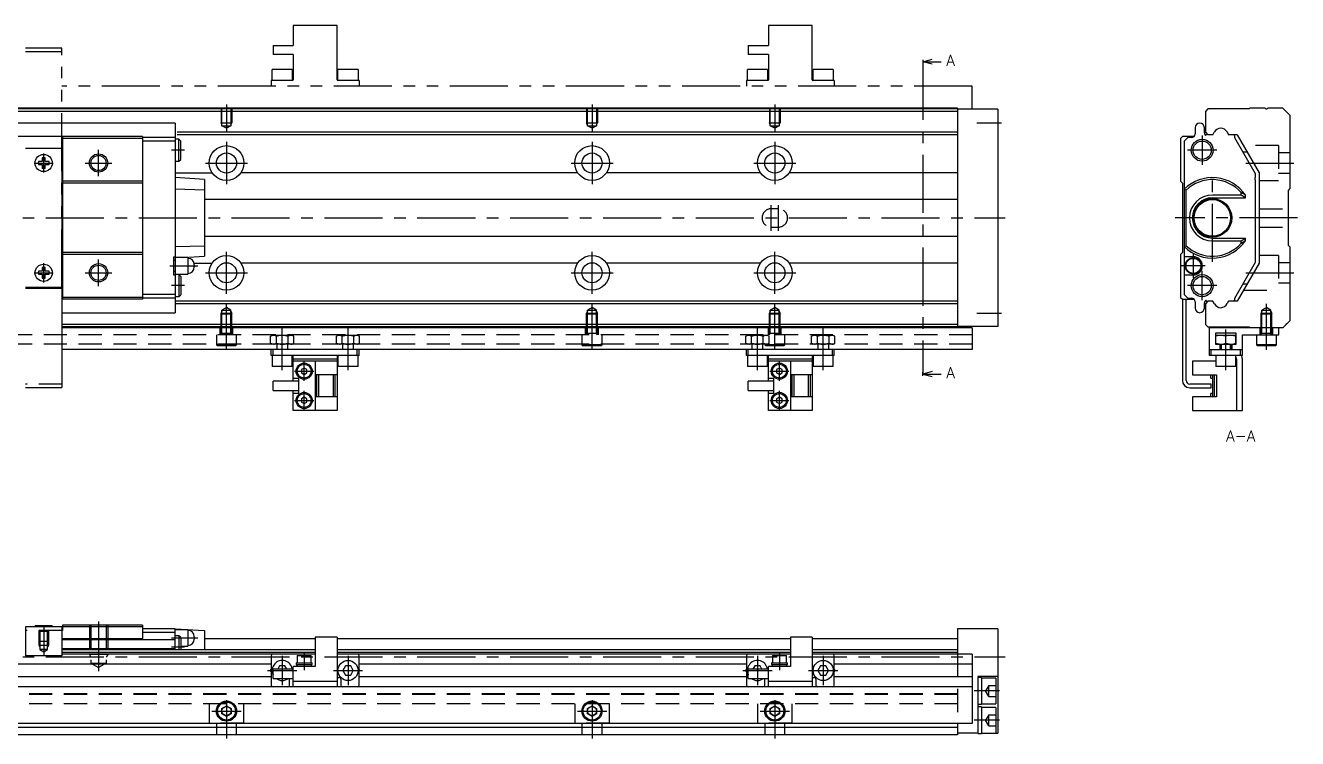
# Model space of a CAD drawing. Extents: x -2 to 594, y -8 to 204.
# Drawn here: x 246.4 to 594.4, y 9 to 203.9 of the extents above; entities that cross this region are included whole.
import ezdxf

# ---------------------------------------------------------------- set-up
doc = ezdxf.new("R2010")
doc.units = 0
doc.header["$LTSCALE"] = 0.5
for name, pattern in [('CENTER', [50.8, 31.75, -6.35, 6.35, -6.35]), ('DASHED', [19.05, 12.7, -6.35]), ('PHANTOM', [63.5, 31.75, -6.35, 6.35, -6.35, 6.35, -6.35])]:
    doc.linetypes.add(name, pattern=pattern)
for name, color, linetype in [('MSM_CENTER', 1, 'CENTER'), ('MSM_CONTINUOUS', 7, 'CONTINUOUS'), ('MSM_DASHED', 4, 'DASHED'), ('MSM_IMAGINARY', 6, 'PHANTOM'), ('MSM_NARROW', 5, 'CONTINUOUS'), ('MSM_PART_NUMBER', 7, 'CONTINUOUS')]:
    doc.layers.add(name, color=color, linetype=linetype)
doc.styles.get("Standard").update_dxf_attribs({"font": 'txt.shx', "height": 3, "bigfont": 'bigfont.shx'})

msp = doc.modelspace()

# ---------------------------------------------------------------- linework, layer by layer
at = {"layer": 'MSM_CENTER'}
for p, q in [((491.92, 193.98), (491.92, 108.62)), ((301.4, 182.3), (301.4, 174.79)), ((401.4, 182.3), (401.4, 174.79)), ((451.4, 182.3), (451.4, 174.79)), ((506.65, 177.3), (513.4, 177.3)), ((301.4, 172.05), (301.4, 160.55)), ((401.4, 172.05), (401.4, 160.55)), ((451.4, 172.05), (451.4, 160.55)), ((568.3, 173.8), (568.3, 165.8)), ((251.4, 163.67), (251.4, 168.92)), ((266.4, 162.67), (266.4, 169.92)), ((289.9, 169.8), (286.4, 169.8)), ((572.3, 169.8), (564.3, 169.8)), ((248.77, 166.3), (254.02, 166.3)), ((262.77, 166.3), (270.02, 166.3)), ((295.65, 166.3), (307.15, 166.3)), ((395.65, 166.3), (407.15, 166.3)), ((445.65, 166.3), (457.15, 166.3)), ((580.22, 166.3), (593.4, 166.3)), ((571.1, 139.3), (571.1, 163.3)), ((450.4, 147.8), (450.4, 154.8)), ((452.4, 147.8), (452.4, 154.8)), ((-2, 151.3), (514.4, 151.3)), ((594.4, 151.3), (560.9, 151.3)), ((266.4, 132.67), (266.4, 139.92)), ((301.4, 130.55), (301.4, 142.05)), ((401.4, 130.55), (401.4, 142.05)), ((451.4, 130.55), (451.4, 142.05)), ((565.9, 134.95), (565.9, 141.45)), ((248.77, 136.3), (254.02, 136.3)), ((251.4, 133.67), (251.4, 138.92)), ((262.77, 136.3), (270.02, 136.3)), ((285.9, 138.2), (293.6, 138.2)), ((295.65, 136.3), (307.15, 136.3)), ((395.65, 136.3), (407.15, 136.3)), ((445.65, 136.3), (457.15, 136.3)), ((569.15, 138.2), (562.65, 138.2)), ((568.3, 128.8), (568.3, 136.8)), ((580.22, 136.3), (593.4, 136.3)), ((289.9, 132.8), (286.4, 132.8)), ((572.3, 132.8), (564.3, 132.8)), ((301.4, 115.25), (301.4, 127.81)), ((401.4, 115.25), (401.4, 127.81)), ((451.4, 115.25), (451.4, 127.81)), ((506.65, 125.3), (513.4, 125.3)), ((585.9, 115.25), (585.9, 127.81)), ((316.65, 109.7), (316.65, 121.05)), ((334.65, 109.7), (334.65, 121.05)), ((446.65, 109.7), (446.65, 121.05)), ((464.65, 109.7), (464.65, 121.05)), ((574.8, 109.7), (574.8, 120.8)), ((322.65, 106.77), (322.65, 112.02)), ((452.65, 106.77), (452.65, 112.02)), ((320.02, 109.4), (325.27, 109.4)), ((450.02, 109.4), (455.27, 109.4)), ((320.02, 101.4), (325.27, 101.4)), ((322.65, 98.77), (322.65, 104.02)), ((450.02, 101.4), (455.27, 101.4)), ((452.65, 98.77), (452.65, 104.02)), ((251.4, 39.5), (251.4, 31.69)), ((266.4, 41), (266.4, 27.41)), ((286.4, 36.5), (293.6, 36.5)), ((286.4, 34.1), (289.9, 34.1)), ((316.65, 31.6), (316.65, 23.6)), ((322.65, 32.7), (322.65, 27.7)), ((334.65, 31.6), (334.65, 23.6)), ((446.65, 31.6), (446.65, 23.6)), ((452.65, 32.7), (452.65, 27.7)), ((464.65, 31.6), (464.65, 23.6)), ((-2, 31.3), (514.4, 31.3)), ((312.65, 27.6), (320.65, 27.6)), ((330.65, 27.6), (338.65, 27.6)), ((442.65, 27.6), (450.65, 27.6)), ((460.65, 27.6), (468.65, 27.6)), ((512.9, 22), (505.9, 22)), ((301.4, 19.5), (301.4, 9)), ((401.4, 19.5), (401.4, 9)), ((451.4, 19.5), (451.4, 9)), ((297.4, 16.5), (305.4, 16.5)), ((397.4, 16.5), (405.4, 16.5)), ((447.4, 16.5), (455.4, 16.5)), ((512.9, 14), (505.9, 14))]:
    msp.add_line(p, q, dxfattribs=at)
at = {"layer": 'MSM_CONTINUOUS'}
for p, q in [((491.92, 193.98), (494.42, 194.65)), ((491.92, 194.48), (491.92, 193.48)), ((494.42, 193.31), (491.92, 193.98)), ((491.92, 193.98), (496.92, 193.98)), ((501.4, 181.3), (151.4, 181.3)), ((501.4, 181.1), (151.4, 181.1)), ((501.4, 181.3), (501.4, 121.3)), ((512.4, 181), (501.4, 181)), ((512.4, 181), (512.4, 121.6)), ((569.9, 181.1), (569.2, 180.4)), ((581.2, 181.1), (569.9, 181.1)), ((581.4, 181.3), (581.2, 181.1)), ((585.5, 181.3), (581.4, 181.3)), ((590.4, 181.3), (586.3, 181.3)), ((592.4, 179.3), (590.4, 181.3)), ((501.4, 180.4), (151.4, 180.4)), ((569.2, 180.4), (569.2, 174.75)), ((592.4, 159.3), (592.4, 179.3)), ((287.4, 177.2), (215.4, 177.2)), ((287.4, 177.2), (287.4, 125.4)), ((501.4, 174.75), (287.9, 174.75)), ((501.4, 174.05), (287.9, 174.05)), ((566.4, 175.95), (566.4, 174.25)), ((568.9, 174.55), (568.9, 175.95)), ((569.2, 174.75), (569.9, 174.05)), ((569.85, 174.1), (569.7, 174.1)), ((571.25, 174.05), (569.9, 174.05)), ((571.25, 174.05), (571.62, 174.7)), ((575.12, 174.8), (575.55, 174.05)), ((577.9, 174.05), (575.55, 174.05)), ((577.9, 174.05), (583.9, 163.66)), ((278.4, 173.55), (224.4, 173.55)), ((256.5, 173.55), (256.5, 129.05)), ((278.4, 173.05), (256.5, 173.05)), ((278.4, 173.55), (278.4, 129.05)), ((287.4, 173.25), (278.4, 173.25)), ((287.4, 172.25), (278.4, 172.25)), ((288.4, 172.8), (287.4, 172.8)), ((288.9, 172.3), (288.4, 172.8)), ((288.4, 166.8), (288.4, 172.8)), ((288.9, 167.3), (288.9, 172.3)), ((562.9, 173.55), (562.4, 173.05)), ((562.4, 173.05), (562.4, 161.3)), ((566.11, 173.55), (562.9, 173.55)), ((564.4, 173.25), (563.4, 172.25)), ((563.4, 172.25), (563.4, 130.35)), ((565.4, 173.25), (564.4, 173.25)), ((577.24, 173.2), (577.24, 173.6)), ((582.9, 163.39), (577.24, 173.2)), ((256.4, 170.3), (246.4, 170.3)), ((251, 167.75), (251, 166.7)), ((251.8, 166.7), (251.8, 167.75)), ((256.4, 170.3), (256.4, 104.92)), ((288.4, 166.8), (288.9, 167.3)), ((580.64, 169.3), (579.49, 169.3)), ((251, 166.7), (249.95, 166.7)), ((249.95, 165.9), (251, 165.9)), ((251, 165.9), (251, 164.85)), ((252.85, 166.7), (251.8, 166.7)), ((251.8, 164.85), (251.8, 165.9)), ((251.8, 165.9), (252.85, 165.9)), ((287.4, 166.8), (288.4, 166.8)), ((287.4, 163.66), (297.45, 163.66)), ((397.45, 163.66), (305.35, 163.66)), ((447.45, 163.66), (405.35, 163.66)), ((501.4, 163.66), (455.35, 163.66)), ((583.9, 163.66), (583.9, 138.94)), ((278.4, 161.3), (256.5, 161.3)), ((278.4, 160.8), (256.5, 160.8)), ((295.4, 161.77), (287.4, 162.3)), ((295.4, 161.77), (295.4, 140.83)), ((562.4, 161.3), (562.9, 160.8)), ((562.9, 160.8), (562.9, 141.8)), ((582.9, 162.45), (582.9, 163.39)), ((582.9, 139.21), (582.9, 161.65)), ((295.4, 158.9), (287.4, 159.16)), ((563.9, 158.9), (563.4, 159.16)), ((563.9, 143.7), (563.9, 158.9)), ((578.95, 157.56), (571.1, 157.56)), ((571.1, 156.8), (580.2, 156.8)), ((578.95, 157.56), (578.95, 158.23)), ((580.2, 156.8), (578.95, 157.56)), ((580.2, 156.8), (580.2, 157.48)), ((591.9, 158.8), (592.4, 159.3)), ((591.9, 143.8), (591.9, 158.8)), ((501.4, 156.3), (295.4, 156.3)), ((295.4, 146.3), (501.4, 146.3)), ((287.4, 143.44), (295.4, 143.7)), ((563.4, 143.44), (563.9, 143.7)), ((571.1, 145.8), (580.2, 145.8)), ((571.1, 145.04), (578.95, 145.04)), ((578.95, 145.04), (580.2, 145.8)), ((578.95, 144.37), (578.95, 145.04)), ((580.2, 145.12), (580.2, 145.8)), ((592.4, 143.3), (591.9, 143.8)), ((592.4, 123.3), (592.4, 143.3)), ((278.4, 141.8), (256.5, 141.8)), ((278.4, 141.3), (256.5, 141.3)), ((286.9, 140.7), (286.9, 135.7)), ((286.9, 140.7), (287.4, 140.7)), ((287.4, 139.7), (286.9, 139.7)), ((290.85, 140.45), (287.4, 140.45)), ((289.66, 140.45), (295.4, 140.83)), ((290.85, 140.45), (290.85, 135.95)), ((562.9, 141.8), (562.4, 141.3)), ((562.4, 141.3), (562.4, 129.55)), ((565.9, 140.7), (563.4, 140.7)), ((577.24, 129.4), (582.9, 139.21)), ((251, 136.7), (249.95, 136.7)), ((249.95, 135.9), (251, 135.9)), ((251, 137.75), (251, 136.7)), ((251, 135.9), (251, 134.85)), ((251.8, 136.7), (251.8, 137.75)), ((252.85, 136.7), (251.8, 136.7)), ((251.8, 135.9), (252.85, 135.9)), ((251.8, 134.85), (251.8, 135.9)), ((286.9, 136.7), (287.4, 136.7)), ((287.4, 135.95), (290.85, 135.95)), ((288.4, 135.8), (287.4, 135.8)), ((288.4, 135.8), (288.4, 129.8)), ((288.9, 135.3), (288.4, 135.8)), ((292.54, 138.94), (297.45, 138.94)), ((292.6, 138.5), (292.6, 137.9)), ((397.45, 138.94), (305.35, 138.94)), ((447.45, 138.94), (405.35, 138.94)), ((501.4, 138.94), (455.35, 138.94)), ((583.9, 138.94), (577.9, 128.55)), ((286.9, 135.7), (287.4, 135.7)), ((288.9, 135.3), (288.9, 130.3)), ((563.4, 135.7), (565.9, 135.7)), ((579.49, 133.3), (580.64, 133.3)), ((278.4, 129.05), (256.4, 129.05)), ((278.4, 129.55), (256.5, 129.55)), ((287.4, 130.35), (278.4, 130.35)), ((287.4, 129.35), (278.4, 129.35)), ((287.4, 129.8), (288.4, 129.8)), ((288.4, 129.8), (288.9, 130.3)), ((562.4, 129.55), (562.9, 129.05)), ((562.9, 129.05), (566.11, 129.05)), ((562.9, 129.05), (562.9, 106.9)), ((563.4, 130.35), (564.4, 129.35)), ((563.9, 106.9), (563.9, 129.05)), ((564.4, 129.35), (565.4, 129.35)), ((577.24, 129), (577.24, 129.4)), ((256.4, 125.4), (287.4, 125.4)), ((501.4, 128.55), (287.4, 128.55)), ((501.4, 127.85), (287.4, 127.85)), ((566.4, 128.35), (566.4, 126.65)), ((568.9, 126.65), (568.9, 128.05)), ((569.9, 128.55), (569.2, 127.85)), ((569.2, 127.85), (569.2, 122.2)), ((569.7, 128.5), (569.85, 128.5)), ((571.25, 128.55), (569.9, 128.55)), ((571.68, 127.8), (571.25, 128.55)), ((575.55, 128.55), (575.18, 127.9)), ((577.9, 128.55), (575.55, 128.55)), ((501.4, 122.2), (256.4, 122.2)), ((569.2, 122.2), (569.9, 121.5)), ((590.4, 121.3), (592.4, 123.3)), ((501.4, 121.5), (256.4, 121.5)), ((505.4, 121.3), (256.4, 121.3)), ((512.4, 121.6), (501.4, 121.6)), ((505.4, 121.3), (505.4, 115.3)), ((569.9, 121.5), (581.2, 121.5)), ((590.4, 121.3), (570.3, 121.3)), ((570.3, 113.7), (570.3, 121.3)), ((577.65, 119.8), (571.95, 119.8)), ((571.95, 119.8), (571.95, 116.8)), ((577.55, 119.2), (572.05, 119.2)), ((572.05, 116.8), (572.05, 119.2)), ((574.8, 118.95), (573.42, 119.2)), ((574.8, 117.05), (574.8, 118.95)), ((577.55, 118.95), (576.17, 119.2)), ((577.55, 116.8), (577.55, 119.2)), ((577.65, 116.8), (577.65, 119.8)), ((579.3, 119.3), (589.3, 119.3)), ((579.3, 113.7), (579.3, 119.3)), ((581.2, 121.5), (581.4, 121.3)), ((583.15, 119.3), (583.15, 116.6)), ((588.65, 116.6), (588.65, 119.3)), ((589.3, 119.3), (589.3, 121.3)), ((505.4, 115.3), (256.4, 115.3)), ((313.65, 113.7), (313.65, 115.3)), ((314.15, 113.7), (314.15, 115.3)), ((337.15, 113.7), (337.15, 115.3)), ((337.65, 113.7), (337.65, 115.3)), ((443.65, 113.7), (443.65, 115.3)), ((444.15, 113.7), (444.15, 115.3)), ((467.15, 113.7), (467.15, 115.3)), ((467.65, 113.7), (467.65, 115.3)), ((570.3, 115.3), (579.3, 115.3)), ((570.8, 113.7), (570.8, 115.3)), ((571.95, 116.8), (577.65, 116.8)), ((572.05, 117.05), (573.42, 116.8)), ((573.1, 116.8), (573.1, 115.3)), ((573.3, 116.8), (573.3, 115.3)), ((574.8, 117.05), (576.17, 116.8)), ((576.3, 115.3), (576.3, 116.8)), ((576.5, 115.3), (576.5, 116.8)), ((578.8, 113.7), (578.8, 115.3)), ((583.15, 116.6), (583.45, 116.3)), ((588.65, 116.6), (583.15, 116.6)), ((588.35, 116.3), (583.45, 116.3)), ((588.35, 116.3), (588.65, 116.6)), ((337.65, 113.7), (313.65, 113.7)), ((313.9, 113.7), (313.9, 110.7)), ((319.4, 110.7), (319.4, 113.7)), ((319.65, 106.65), (319.65, 113.57)), ((331.65, 112.7), (319.65, 112.7)), ((331.65, 112.1), (319.65, 112.1)), ((325.65, 112.1), (325.65, 98.7)), ((331.65, 113.57), (331.65, 98.7)), ((331.9, 113.7), (331.9, 110.7)), ((337.4, 110.7), (337.4, 113.7)), ((467.65, 113.7), (443.65, 113.7)), ((443.9, 113.7), (443.9, 110.7)), ((449.4, 110.7), (449.4, 113.7)), ((449.65, 106.65), (449.65, 113.57)), ((461.65, 112.7), (449.65, 112.7)), ((461.65, 112.1), (449.65, 112.1)), ((455.65, 112.1), (455.65, 98.7)), ((461.65, 113.57), (461.65, 98.7)), ((461.9, 113.7), (461.9, 110.7)), ((467.4, 110.7), (467.4, 113.7)), ((565.7, 112.1), (565.7, 108.4)), ((572.05, 112.1), (565.7, 112.1)), ((579.3, 113.7), (570.3, 113.7)), ((572.05, 113.7), (572.05, 110.7)), ((577.55, 110.7), (577.55, 113.7)), ((577.7, 112.1), (577.55, 112.1)), ((577.7, 112.7), (577.7, 98.7)), ((579.3, 98.7), (579.3, 112.7)), ((319.4, 110.7), (313.9, 110.7)), ((322.65, 110.27), (321.9, 109.83)), ((321.9, 109.83), (321.9, 108.97)), ((321.9, 108.97), (322.65, 108.53)), ((323.4, 109.83), (322.65, 110.27)), ((322.65, 108.53), (323.4, 108.97)), ((323.4, 108.97), (323.4, 109.83)), ((331.65, 108.4), (325.65, 108.4)), ((326.15, 102.4), (326.15, 108.4)), ((326.65, 102.4), (326.65, 108.4)), ((330.65, 102.4), (330.65, 108.4)), ((331.15, 102.4), (331.15, 108.4)), ((337.4, 110.7), (331.9, 110.7)), ((449.4, 110.7), (443.9, 110.7)), ((452.65, 110.27), (451.9, 109.83)), ((451.9, 109.83), (451.9, 108.97)), ((451.9, 108.97), (452.65, 108.53)), ((453.4, 109.83), (452.65, 110.27)), ((452.65, 108.53), (453.4, 108.97)), ((453.4, 108.97), (453.4, 109.83)), ((461.65, 108.4), (455.65, 108.4)), ((456.15, 102.4), (456.15, 108.4)), ((456.65, 102.4), (456.65, 108.4)), ((460.65, 102.4), (460.65, 108.4)), ((461.15, 102.4), (461.15, 108.4)), ((467.4, 110.7), (461.9, 110.7)), ((494.42, 109.29), (491.92, 108.62)), ((491.92, 108.12), (491.92, 109.12)), ((491.92, 108.62), (494.42, 107.95)), ((491.92, 108.62), (496.92, 108.62)), ((565.7, 108.4), (572.2, 108.4)), ((570.7, 107.5), (570.7, 108.4)), ((571.2, 102.4), (571.2, 108.4)), ((571.7, 102.4), (571.7, 108.4)), ((577.55, 110.7), (572.05, 110.7)), ((572.2, 108.4), (572.2, 102.4)), ((256.4, 104.9), (246.4, 104.9)), ((321.15, 106.65), (314.15, 106.65)), ((314.15, 104.15), (314.15, 106.65)), ((321.15, 107.4), (319.65, 107.4)), ((321.15, 103.4), (321.15, 107.4)), ((451.15, 106.65), (444.15, 106.65)), ((444.15, 104.15), (444.15, 106.65)), ((451.15, 107.4), (449.65, 107.4)), ((451.15, 103.4), (451.15, 107.4)), ((570.8, 105.9), (564.9, 105.9)), ((564.9, 104.9), (570.8, 104.9)), ((570.7, 107.5), (571.2, 107.5)), ((570.8, 104.9), (570.8, 105.9)), ((314.15, 104.15), (321.15, 104.15)), ((319.65, 98.7), (319.65, 104.15)), ((319.65, 103.4), (321.15, 103.4)), ((322.65, 102.27), (321.9, 101.83)), ((321.9, 101.83), (321.9, 100.97)), ((321.9, 100.97), (322.65, 100.53)), ((323.4, 101.83), (322.65, 102.27)), ((322.65, 100.53), (323.4, 100.97)), ((323.4, 100.97), (323.4, 101.83)), ((331.65, 102.4), (325.65, 102.4)), ((444.15, 104.15), (451.15, 104.15)), ((449.65, 98.7), (449.65, 104.15)), ((449.65, 103.4), (451.15, 103.4)), ((452.65, 102.27), (451.9, 101.83)), ((451.9, 101.83), (451.9, 100.97)), ((451.9, 100.97), (452.65, 100.53)), ((453.4, 101.83), (452.65, 102.27)), ((452.65, 100.53), (453.4, 100.97)), ((453.4, 100.97), (453.4, 101.83)), ((461.65, 102.4), (455.65, 102.4)), ((565.7, 102.4), (565.7, 98.7)), ((572.2, 102.4), (565.7, 102.4)), ((571.2, 103.3), (570.7, 103.3)), ((570.7, 102.4), (570.7, 103.3)), ((331.65, 98.7), (319.65, 98.7)), ((461.65, 98.7), (449.65, 98.7)), ((565.7, 98.7), (579.3, 98.7)), ((256.4, 39.5), (246.4, 39.5)), ((246.4, 39.5), (246.4, 31.6)), ((249.05, 39.9), (249.05, 39.5)), ((249.05, 39.9), (253.75, 39.9)), ((253.75, 39.5), (253.75, 39.9)), ((256.4, 39.5), (256.4, 31.6)), ((256.5, 38.5), (256.4, 38.5)), ((278.4, 40), (256.5, 40)), ((256.5, 40), (256.5, 38.5)), ((278.4, 39.5), (256.5, 39.5)), ((278.4, 40), (278.4, 36.29)), ((287.4, 39), (278.4, 39)), ((287.4, 39), (295.4, 38.5)), ((287.4, 33.2), (287.4, 39)), ((290.85, 38.75), (287.4, 38.75)), ((290.85, 38.75), (290.85, 34.25)), ((295.4, 38.5), (295.4, 33.2)), ((512.4, 39), (501.4, 39)), ((501.4, 39), (501.4, 32.1)), ((512.4, 39), (512.4, 10.5)), ((278.4, 36.29), (256.4, 36.29)), ((287.4, 36), (256.4, 36)), ((287.4, 38), (278.4, 38)), ((288.4, 37.1), (287.4, 37.1)), ((288.9, 36.6), (288.4, 37.1)), ((288.4, 37.1), (288.4, 33.2)), ((288.9, 36.6), (288.9, 33.2)), ((292.6, 36.8), (292.6, 36.2)), ((295.4, 36.3), (325.65, 36.3)), ((331.65, 36.7), (325.65, 36.7)), ((325.65, 36.7), (325.65, 28.7)), ((331.65, 36.7), (331.65, 23.1)), ((331.65, 36.3), (455.65, 36.3)), ((455.65, 36.7), (455.65, 28.7)), ((461.65, 36.7), (455.65, 36.7)), ((461.65, 36.7), (461.65, 23.1)), ((461.65, 36.3), (501.4, 36.3)), ((256.4, 31.6), (246.4, 31.6)), ((287.4, 33.5), (256.4, 33.5)), ((325.65, 33.2), (256.4, 33.2)), ((325.65, 32.5), (256.4, 32.5)), ((325.65, 32.1), (256.4, 32.1)), ((288.9, 34.25), (290.85, 34.25)), ((313.65, 31.6), (313.65, 23.6)), ((320.75, 31.7), (320.75, 29.7)), ((320.75, 31.7), (324.55, 31.7)), ((324.55, 29.7), (324.55, 31.7)), ((455.65, 33.2), (331.65, 33.2)), ((455.65, 32.5), (331.65, 32.5)), ((455.65, 32.1), (331.65, 32.1)), ((337.65, 23.6), (337.65, 31.6)), ((443.65, 31.6), (443.65, 23.6)), ((450.75, 31.7), (450.75, 29.7)), ((450.75, 31.7), (454.55, 31.7)), ((454.55, 29.7), (454.55, 31.7)), ((501.4, 33.2), (461.65, 33.2)), ((501.4, 32.5), (461.65, 32.5)), ((505.4, 32.1), (461.65, 32.1)), ((467.65, 23.6), (467.65, 31.6)), ((505.4, 32.1), (505.4, 13.1)), ((313.65, 29.3), (207.65, 29.3)), ((313.47, 27.6), (313.65, 27.9)), ((319.65, 27.95), (314.15, 27.95)), ((314.15, 25.45), (314.15, 27.95)), ((315.93, 28.85), (315.41, 27.95)), ((317.37, 28.85), (315.93, 28.85)), ((317.89, 27.95), (317.37, 28.85)), ((325.65, 28.7), (319.65, 28.7)), ((319.65, 23.1), (319.65, 28.7)), ((320.45, 29.7), (320.45, 29.2)), ((320.45, 29.7), (324.85, 29.7)), ((320.45, 29.2), (324.85, 29.2)), ((320.65, 29.2), (320.65, 28.7)), ((324.65, 28.7), (324.65, 29.2)), ((324.85, 29.2), (324.85, 29.7)), ((333.93, 28.85), (333.21, 27.6)), ((335.37, 28.85), (333.93, 28.85)), ((336.09, 27.6), (335.37, 28.85)), ((443.65, 29.3), (337.65, 29.3)), ((337.65, 27.9), (337.83, 27.6)), ((443.47, 27.6), (443.65, 27.9)), ((449.65, 27.95), (444.15, 27.95)), ((444.15, 25.45), (444.15, 27.95)), ((445.93, 28.85), (445.41, 27.95)), ((447.37, 28.85), (445.93, 28.85)), ((447.89, 27.95), (447.37, 28.85)), ((455.65, 28.7), (449.65, 28.7)), ((449.65, 23.1), (449.65, 28.7)), ((450.45, 29.7), (450.45, 29.2)), ((450.45, 29.7), (454.85, 29.7)), ((450.45, 29.2), (454.85, 29.2)), ((450.65, 29.2), (450.65, 28.7)), ((454.65, 28.7), (454.65, 29.2)), ((454.85, 29.2), (454.85, 29.7)), ((463.93, 28.85), (463.21, 27.6)), ((465.37, 28.85), (463.93, 28.85)), ((466.09, 27.6), (465.37, 28.85)), ((505.4, 29.3), (467.65, 29.3)), ((467.65, 27.9), (467.83, 27.6)), ((313.65, 25.9), (207.65, 25.9)), ((313.65, 27.3), (313.47, 27.6)), ((314.15, 25.45), (319.65, 25.45)), ((318.65, 23.6), (318.65, 25.2)), ((319.65, 24.7), (331.65, 24.7)), ((331.65, 25.7), (332.15, 25.7)), ((332.65, 25.2), (332.65, 23.6)), ((333.21, 27.6), (333.93, 26.35)), ((333.93, 26.35), (335.37, 26.35)), ((335.37, 26.35), (336.09, 27.6)), ((337.83, 27.6), (337.61, 27.22)), ((443.65, 25.9), (337.65, 25.9)), ((443.65, 27.3), (443.47, 27.6)), ((444.15, 25.45), (449.65, 25.45)), ((448.65, 23.6), (448.65, 25.2)), ((449.65, 24.7), (461.65, 24.7)), ((461.65, 25.7), (462.15, 25.7)), ((462.65, 25.2), (462.65, 23.6)), ((463.21, 27.6), (463.93, 26.35)), ((463.93, 26.35), (465.37, 26.35)), ((465.37, 26.35), (466.09, 27.6)), ((467.83, 27.6), (467.61, 27.22)), ((505.4, 25.9), (467.65, 25.9)), ((512.4, 26), (506.9, 26)), ((506.9, 26), (506.9, 10.35)), ((507.9, 25.65), (506.9, 25.65)), ((507.9, 25.65), (507.9, 18.35)), ((511.9, 25.5), (507.9, 25.5)), ((511.9, 25.5), (511.9, 18.5)), ((505.4, 23.1), (147.4, 23.1)), ((300.15, 17.22), (301.4, 17.94)), ((301.4, 17.94), (302.65, 17.22)), ((400.15, 17.22), (401.4, 17.94)), ((401.4, 17.94), (402.65, 17.22)), ((450.15, 17.22), (451.4, 17.94)), ((451.4, 17.94), (452.65, 17.22)), ((506.9, 18.35), (507.9, 18.35)), ((507.9, 17.65), (506.9, 17.65)), ((507.9, 18.5), (511.9, 18.5)), ((507.9, 17.65), (507.9, 10.35)), ((511.9, 17.5), (507.9, 17.5)), ((511.9, 17.5), (511.9, 10.5)), ((300.15, 15.78), (300.15, 17.22)), ((301.4, 15.06), (300.15, 15.78)), ((302.65, 15.78), (301.4, 15.06)), ((302.65, 17.22), (302.65, 15.78)), ((400.15, 15.78), (400.15, 17.22)), ((401.4, 15.06), (400.15, 15.78)), ((402.65, 15.78), (401.4, 15.06)), ((402.65, 17.22), (402.65, 15.78)), ((450.15, 15.78), (450.15, 17.22)), ((451.4, 15.06), (450.15, 15.78)), ((452.65, 15.78), (451.4, 15.06)), ((452.65, 17.22), (452.65, 15.78)), ((505.4, 13.1), (147.4, 13.1)), ((501.4, 12), (151.4, 12)), ((501.4, 13.1), (501.4, 10)), ((506.9, 10.5), (501.4, 10.5)), ((507.9, 10.5), (512.4, 10.5)), ((501.4, 10), (151.4, 10)), ((506.9, 10.35), (507.9, 10.35))]:
    msp.add_line(p, q, dxfattribs=at)
for centre, radius in [((301.4, 166.3), 4.75), ((401.4, 166.3), 4.75), ((451.4, 166.3), 4.75), ((568.3, 169.8), 3), ((568.3, 169.8), 2.5), ((251.4, 166.3), 2.35), ((266.4, 166.3), 2.07), ((301.4, 166.3), 2.75), ((401.4, 166.3), 2.75), ((451.4, 166.3), 2.75), ((571.1, 151.3), 5.3), ((571.1, 151.3), 5), ((301.4, 136.3), 4.75), ((401.4, 136.3), 4.75), ((451.4, 136.3), 4.75), ((565.9, 138.2), 2.25), ((565.9, 138.2), 2.05), ((251.4, 136.3), 2.35), ((266.4, 136.3), 2.07), ((301.4, 136.3), 2.75), ((401.4, 136.3), 2.75), ((451.4, 136.3), 2.75), ((568.3, 132.8), 3), ((568.3, 132.8), 2.5), ((322.65, 109.4), 2.2), ((452.65, 109.4), 2.2), ((322.65, 109.4), 1.9), ((452.65, 109.4), 1.9), ((322.65, 101.4), 2.2), ((322.65, 101.4), 1.9), ((452.65, 101.4), 2.2), ((452.65, 101.4), 1.9), ((334.65, 27.6), 2.75), ((464.65, 27.6), 2.75), ((301.4, 16.5), 2.75), ((301.4, 16.5), 2.45), ((301.4, 16.5), 1.25), ((401.4, 16.5), 2.75), ((401.4, 16.5), 2.45), ((401.4, 16.5), 1.25), ((451.4, 16.5), 2.75), ((451.4, 16.5), 2.45), ((451.4, 16.5), 1.25)]:
    msp.add_circle(centre, radius, dxfattribs=at)
for centre, radius, start, end in [((585.9, 181.6), 0.5, 216.8699, 323.1301), ((589.9, 179), 2, 36.8699, 53.1301), ((565.4, 174.25), 1, 270, 0), ((567.65, 175.95), 1.25, 0, 180), ((569.9, 174.55), 1, 180, 228.766), ((569.7, 173.6), 0.5, 90, 156.6746), ((573.55, 173.65), 2.2, 93.981, 151.4552), ((573.25, 173.65), 2.2, 31.4553, 86.019), ((576.74, 173.6), 0.5, 0, 64.1915), ((251.4, 166.3), 1.5, 74.534, 105.466), ((251.4, 166.3), 1.5, 164.534, 195.466), ((251.4, 166.3), 1.5, 254.534, 285.466), ((251.4, 166.3), 1.5, 344.534, 15.466), ((571.1, 151.3), 11, 34.1804, 134.427), ((571.1, 151.3), 10.47, 41.4448, 133.4287), ((583.2, 162.05), 0.5, 126.8699, 233.1301), ((571.1, 151.3), 6.26, 90, 270), ((571.1, 151.3), 5.5, 90, 270), ((575.05, 150.3), 8.84, 54.3755, 63.8517), ((571.1, 151.3), 11, 225.573, 325.8196), ((571.1, 151.3), 10.47, 226.5713, 318.5552), ((575.05, 152.3), 8.83, 296.1475, 305.6253), ((290.85, 138.5), 1.75, 0, 90), ((565.9, 138.2), 2.5, 270, 90), ((251.4, 136.3), 1.5, 164.534, 195.466), ((251.4, 136.3), 1.5, 74.534, 105.466), ((251.4, 136.3), 1.5, 344.534, 15.466), ((290.85, 137.9), 1.75, 270, 0), ((251.4, 136.3), 1.5, 254.534, 285.466), ((565.4, 128.35), 1, 0, 90), ((569.9, 128.05), 1, 131.234, 180), ((569.7, 129), 0.5, 203.3254, 270), ((576.74, 129), 0.5, 295.8754, 0), ((567.65, 126.65), 1.25, 180, 0), ((573.55, 128.95), 2.2, 211.4553, 266.019), ((573.25, 128.95), 2.2, 273.981, 331.4552), ((589.9, 123.6), 2, 306.8699, 323.1301), ((573.61, 114.17), 5.03, 92.1474, 108.1088), ((576.42, 113.83), 5.37, 92.6597, 107.5964), ((573.26, 121.72), 4.93, 271.9773, 288.2788), ((576.09, 121.27), 4.47, 271.1335, 289.1226), ((319.43, 113.22), 0.474, 75.8416, 93.5777), ((319.54, 113.57), 0.114, 359.2421, 85.1843), ((331.76, 113.57), 0.114, 128.9711, 180.0605), ((331.87, 113.29), 0.411, 86.4451, 116.3724), ((449.43, 113.22), 0.474, 75.8416, 93.5777), ((449.54, 113.57), 0.114, 359.2421, 85.1843), ((461.76, 113.57), 0.114, 128.9711, 180.0605), ((461.87, 113.29), 0.411, 86.4451, 116.3724), ((576.7, 112.7), 1, 0, 31.7883), ((576.7, 112.7), 2.6, 0, 22.6199), ((564.9, 106.9), 2, 180, 270), ((564.9, 106.9), 1, 180, 270), ((290.85, 36.8), 1.75, 0, 90), ((290.85, 36.2), 1.75, 270, 0), ((314.15, 31.6), 0.5, 90, 180), ((337.15, 31.6), 0.5, 0, 90), ((444.15, 31.6), 0.5, 90, 180), ((467.15, 31.6), 0.5, 0, 90), ((316.65, 27.6), 2.75, 7.312, 204.62), ((446.65, 27.6), 2.75, 7.312, 204.62), ((316.65, 27.6), 2.75, 231.4273, 308.5727), ((319.15, 25.2), 0.5, 150, 180), ((319.22, 25.21), 0.429, 358.6925, 34.0177), ((332.15, 25.2), 0.501, 90.0618, 179.9383), ((332.15, 25.2), 0.5, 0, 90), ((446.65, 27.6), 2.75, 231.4273, 308.5727), ((449.15, 25.2), 0.5, 150, 180), ((449.22, 25.21), 0.429, 358.6925, 34.0177), ((462.15, 25.2), 0.501, 90.0618, 179.9383), ((462.15, 25.2), 0.5, 0, 90), ((314.15, 23.6), 0.5, 180, 270), ((318.15, 23.6), 0.5, 270, 0), ((333.15, 23.6), 0.5, 180, 270), ((337.15, 23.6), 0.5, 270, 360), ((444.15, 23.6), 0.5, 180, 270), ((448.15, 23.6), 0.5, 270, 0), ((463.15, 23.6), 0.5, 180, 270), ((467.15, 23.6), 0.5, 270, 360)]:
    msp.add_arc(centre, radius, start, end, dxfattribs=at)
at = {"layer": 'MSM_DASHED'}
for p, q in [((299.9, 181.3), (299.9, 177.3)), ((300.17, 176.5), (300.17, 181.3)), ((302.63, 181.3), (302.63, 176.5)), ((302.9, 181.3), (302.9, 177.3)), ((399.9, 181.3), (399.9, 177.3)), ((400.17, 176.5), (400.17, 181.3)), ((402.63, 181.3), (402.63, 176.5)), ((402.9, 181.3), (402.9, 177.3)), ((449.9, 181.3), (449.9, 177.3)), ((450.17, 176.5), (450.17, 181.3)), ((452.63, 181.3), (452.63, 176.5)), ((452.9, 181.3), (452.9, 177.3)), ((300.17, 176.83), (299.9, 177.3)), ((299.9, 177.3), (302.9, 177.3)), ((300.17, 176.5), (302.63, 176.5)), ((301.4, 175.79), (300.17, 176.5)), ((302.63, 176.5), (301.4, 175.79)), ((302.63, 176.83), (302.9, 177.3)), ((400.17, 176.83), (399.9, 177.3)), ((399.9, 177.3), (402.9, 177.3)), ((400.17, 176.5), (402.63, 176.5)), ((401.4, 175.79), (400.17, 176.5)), ((402.63, 176.5), (401.4, 175.79)), ((402.63, 176.83), (402.9, 177.3)), ((450.17, 176.83), (449.9, 177.3)), ((449.9, 177.3), (452.9, 177.3)), ((450.17, 176.5), (452.63, 176.5)), ((451.4, 175.79), (450.17, 176.5)), ((452.63, 176.5), (451.4, 175.79)), ((452.63, 176.83), (452.9, 177.3)), ((589.2, 171.05), (579.63, 171.05)), ((589.2, 171.05), (589.2, 161.55)), ((592.4, 169.05), (589.2, 169.05)), ((583.9, 161.55), (589.2, 161.55)), ((589.2, 163.55), (592.4, 163.55)), ((452.4, 153.8), (450.4, 153.8)), ((583.9, 153.8), (591.9, 153.8)), ((450.4, 148.8), (452.4, 148.8)), ((583.9, 148.8), (591.9, 148.8)), ((589.2, 141.05), (583.9, 141.05)), ((589.2, 141.05), (589.2, 131.55)), ((592.4, 139.05), (589.2, 139.05)), ((589.2, 133.55), (592.4, 133.55)), ((579.63, 131.55), (589.2, 131.55)), ((300.17, 125.77), (299.9, 125.3)), ((299.9, 125.3), (302.9, 125.3)), ((299.9, 125.03), (300.17, 125.3)), ((299.9, 119.3), (299.9, 125.3)), ((301.4, 126.81), (300.17, 126.1)), ((300.17, 126.1), (302.63, 126.1)), ((300.17, 119.77), (300.17, 126.1)), ((302.63, 126.1), (301.4, 126.81)), ((302.63, 119.77), (302.63, 126.1)), ((302.63, 125.77), (302.9, 125.3)), ((302.9, 125.03), (302.63, 125.3)), ((302.9, 119.3), (302.9, 125.3)), ((400.17, 125.77), (399.9, 125.3)), ((399.9, 125.3), (402.9, 125.3)), ((399.9, 125.03), (400.17, 125.3)), ((399.9, 119.3), (399.9, 125.3)), ((401.4, 126.81), (400.17, 126.1)), ((400.17, 126.1), (402.63, 126.1)), ((400.17, 119.77), (400.17, 126.1)), ((402.63, 126.1), (401.4, 126.81)), ((402.63, 119.77), (402.63, 126.1)), ((402.63, 125.77), (402.9, 125.3)), ((402.9, 125.03), (402.63, 125.3)), ((402.9, 119.3), (402.9, 125.3)), ((450.17, 125.77), (449.9, 125.3)), ((449.9, 125.3), (452.9, 125.3)), ((449.9, 125.03), (450.17, 125.3)), ((449.9, 119.3), (449.9, 125.3)), ((451.4, 126.81), (450.17, 126.1)), ((450.17, 126.1), (452.63, 126.1)), ((450.17, 119.77), (450.17, 126.1)), ((452.63, 126.1), (451.4, 126.81)), ((452.63, 119.77), (452.63, 126.1)), ((452.63, 125.77), (452.9, 125.3)), ((452.9, 125.03), (452.63, 125.3)), ((452.9, 119.3), (452.9, 125.3)), ((584.67, 125.77), (584.4, 125.3)), ((584.4, 119.3), (584.4, 125.3)), ((584.4, 125.3), (587.4, 125.3)), ((584.4, 125.03), (584.67, 125.3)), ((585.9, 126.81), (584.67, 126.1)), ((584.67, 119.77), (584.67, 126.1)), ((584.67, 126.1), (587.13, 126.1)), ((587.13, 126.1), (585.9, 126.81)), ((587.13, 119.77), (587.13, 126.1)), ((587.13, 125.77), (587.4, 125.3)), ((587.4, 125.03), (587.13, 125.3)), ((587.4, 119.3), (587.4, 125.3)), ((302.9, 125.03), (299.9, 125.03)), ((402.9, 125.03), (399.9, 125.03)), ((452.9, 125.03), (449.9, 125.03)), ((587.4, 125.03), (584.4, 125.03)), ((505.4, 119.3), (147.4, 119.3)), ((298.65, 119.3), (298.65, 116.6)), ((299.65, 119.3), (299.65, 121.3)), ((299.9, 119.3), (300.17, 119.77)), ((299.9, 119.77), (302.9, 119.77)), ((302.9, 119.3), (302.63, 119.77)), ((303.15, 119.3), (303.15, 121.3)), ((304.15, 116.6), (304.15, 119.3)), ((313.9, 119.2), (313.47, 118.95)), ((313.47, 117.04), (313.47, 118.95)), ((319.4, 119.2), (313.9, 119.2)), ((315.06, 118.95), (314.27, 119.2)), ((315.06, 117.04), (315.06, 118.95)), ((318.24, 117.04), (318.24, 118.95)), ((319.83, 118.95), (319.03, 119.2)), ((319.83, 118.95), (319.4, 119.2)), ((319.83, 117.04), (319.83, 118.95)), ((331.9, 119.2), (331.47, 118.95)), ((331.47, 117.04), (331.47, 118.95)), ((337.4, 119.2), (331.9, 119.2)), ((333.06, 118.95), (332.27, 119.2)), ((333.06, 117.04), (333.06, 118.95)), ((336.24, 117.04), (336.24, 118.95)), ((337.83, 118.95), (337.03, 119.2)), ((337.83, 118.95), (337.4, 119.2)), ((337.83, 117.04), (337.83, 118.95)), ((398.65, 119.3), (398.65, 116.6)), ((399.65, 119.3), (399.65, 121.3)), ((399.9, 119.3), (400.17, 119.77)), ((399.9, 119.77), (402.9, 119.77)), ((402.9, 119.3), (402.63, 119.77)), ((403.15, 119.3), (403.15, 121.3)), ((404.15, 116.6), (404.15, 119.3)), ((443.9, 119.2), (443.47, 118.95)), ((443.47, 117.05), (443.47, 118.95)), ((449.4, 119.2), (443.9, 119.2)), ((445.06, 118.95), (444.27, 119.2)), ((445.06, 117.05), (445.06, 118.95)), ((448.24, 117.05), (448.24, 118.95)), ((449.83, 118.95), (449.03, 119.2)), ((449.83, 118.95), (449.4, 119.2)), ((449.65, 119.3), (449.65, 121.3)), ((449.83, 117.05), (449.83, 118.95)), ((449.9, 119.77), (452.9, 119.77)), ((449.9, 119.3), (450.17, 119.77)), ((452.9, 119.3), (452.63, 119.77)), ((453.15, 119.3), (453.15, 121.3)), ((454.15, 116.6), (454.15, 119.3)), ((461.9, 119.2), (461.47, 118.95)), ((461.47, 117.05), (461.47, 118.95)), ((467.4, 119.2), (461.9, 119.2)), ((463.06, 118.95), (462.27, 119.2)), ((463.06, 117.05), (463.06, 118.95)), ((466.24, 117.05), (466.24, 118.95)), ((467.83, 118.95), (467.03, 119.2)), ((467.83, 118.95), (467.4, 119.2)), ((467.83, 117.05), (467.83, 118.95)), ((584.15, 119.3), (584.15, 121.3)), ((584.4, 119.77), (587.4, 119.77)), ((584.4, 119.3), (584.67, 119.77)), ((587.4, 119.3), (587.13, 119.77)), ((587.65, 119.3), (587.65, 121.3)), ((505.4, 116.8), (147.4, 116.8)), ((298.65, 116.6), (298.95, 116.3)), ((304.15, 116.6), (298.65, 116.6)), ((303.85, 116.3), (298.95, 116.3)), ((303.85, 116.3), (304.15, 116.6)), ((313.47, 117.04), (313.9, 116.8)), ((313.47, 117.04), (314.27, 116.8)), ((319.4, 116.8), (313.9, 116.8)), ((315.15, 116.8), (315.15, 115.3)), ((318.15, 115.3), (318.15, 116.8)), ((318.24, 117.04), (319.03, 116.8)), ((319.4, 116.8), (319.83, 117.04)), ((331.47, 117.04), (331.9, 116.8)), ((331.47, 117.04), (332.27, 116.8)), ((337.4, 116.8), (331.9, 116.8)), ((333.15, 116.8), (333.15, 115.3)), ((336.15, 115.3), (336.15, 116.8)), ((336.24, 117.04), (337.03, 116.8)), ((337.4, 116.8), (337.83, 117.04)), ((398.65, 116.6), (398.95, 116.3)), ((404.15, 116.6), (398.65, 116.6)), ((403.85, 116.3), (398.95, 116.3)), ((403.85, 116.3), (404.15, 116.6)), ((443.47, 117.05), (443.9, 116.8)), ((443.47, 117.05), (444.27, 116.8)), ((449.4, 116.8), (443.9, 116.8)), ((445.15, 116.8), (445.15, 115.3)), ((448.15, 115.3), (448.15, 116.8)), ((448.24, 117.05), (449.03, 116.8)), ((448.65, 116.6), (448.95, 116.3)), ((454.15, 116.6), (448.65, 116.6)), ((453.85, 116.3), (448.95, 116.3)), ((449.4, 116.8), (449.83, 117.05)), ((453.85, 116.3), (454.15, 116.6)), ((461.47, 117.05), (461.9, 116.8)), ((461.47, 117.05), (462.27, 116.8)), ((467.4, 116.8), (461.9, 116.8)), ((463.15, 116.8), (463.15, 115.3)), ((466.15, 115.3), (466.15, 116.8)), ((466.24, 117.05), (467.03, 116.8)), ((467.4, 116.8), (467.83, 117.05)), ((256.4, 105.9), (246.4, 105.9)), ((256.4, 38.5), (246.4, 38.5)), ((250.1, 38.5), (250.1, 34.5)), ((250.1, 38.5), (250.1, 34.5)), ((250.1, 38.5), (250.34, 38.26)), ((250.34, 38.5), (250.34, 33.3)), ((250.34, 38.5), (250.34, 33.3)), ((252.46, 33.3), (252.46, 38.5)), ((252.46, 33.3), (252.46, 38.5)), ((252.46, 38.26), (252.7, 38.5)), ((252.7, 38.5), (252.7, 34.5)), ((252.7, 38.5), (252.7, 34.5)), ((263.9, 40), (263.9, 32)), ((264.33, 40), (264.33, 29.6)), ((268.47, 40), (268.47, 29.6)), ((268.9, 40), (268.9, 32)), ((250.1, 35.74), (250.34, 35.5)), ((252.46, 38.26), (250.34, 38.26)), ((252.46, 35.5), (250.34, 35.5)), ((252.46, 35.5), (252.7, 35.74)), ((250.1, 34.5), (250.34, 34.08)), ((250.1, 34.5), (252.7, 34.5)), ((250.1, 34.5), (250.34, 34.08)), ((250.1, 34.5), (252.7, 34.5)), ((250.34, 33.3), (251.4, 32.69)), ((252.46, 33.3), (250.34, 33.3)), ((252.46, 33.3), (250.34, 33.3)), ((250.34, 33.3), (251.4, 32.69)), ((251.4, 32.69), (252.46, 33.3)), ((252.7, 34.5), (252.46, 34.08)), ((268.9, 32), (263.9, 32)), ((263.9, 32), (264.33, 31.25)), ((268.9, 32), (268.47, 31.25)), ((501.4, 32.1), (501.4, 14.64)), ((264.33, 29.6), (268.47, 29.6)), ((264.33, 29.6), (266.4, 28.41)), ((268.47, 29.6), (266.4, 28.41)), ((501.4, 21.2), (151.4, 21.2)), ((501.4, 21), (151.4, 21)), ((509.9, 23.5), (509.03, 22)), ((509.9, 20.5), (509.03, 22)), ((509.9, 20.5), (509.9, 23.5)), ((509.9, 23.5), (511.9, 23.5)), ((501.4, 18.5), (151.4, 18.5)), ((296.65, 18.5), (296.65, 13.2)), ((306.15, 13.2), (306.15, 18.5)), ((396.65, 18.5), (396.65, 13.2)), ((406.15, 13.2), (406.15, 18.5)), ((446.65, 18.5), (446.65, 13.2)), ((456.15, 13.2), (456.15, 18.5)), ((509.9, 20.5), (511.9, 20.5)), ((509.9, 15.5), (509.03, 14)), ((509.9, 12.5), (509.03, 14)), ((509.9, 12.5), (509.9, 15.5)), ((509.9, 15.5), (511.9, 15.5)), ((306.15, 13.2), (296.65, 13.2)), ((298.65, 13.2), (298.65, 10)), ((304.15, 10), (304.15, 13.2)), ((406.15, 13.2), (396.65, 13.2)), ((398.65, 13.2), (398.65, 10)), ((404.15, 10), (404.15, 13.2)), ((456.15, 13.2), (446.65, 13.2)), ((448.65, 13.2), (448.65, 10)), ((454.15, 10), (454.15, 13.2)), ((509.9, 12.5), (511.9, 12.5))]:
    msp.add_line(p, q, dxfattribs=at)
for centre, radius, start, end in [((450.4, 151.3), 2.5, 90, 270), ((452.4, 151.3), 2.5, 270, 90), ((314.45, 117.22), 1.99, 95.1303, 119.2549), ((316.65, 113.94), 5.25, 72.4118, 107.5882), ((319.14, 117.44), 1.76, 93.5736, 120.811), ((332.45, 117.22), 1.99, 95.1303, 119.2549), ((334.65, 113.94), 5.25, 72.4118, 107.5882), ((337.14, 117.44), 1.76, 93.5736, 120.811), ((444.45, 117.22), 1.99, 95.1303, 119.2549), ((446.65, 113.95), 5.25, 72.4118, 107.5882), ((449.14, 117.44), 1.76, 93.5736, 120.811), ((462.45, 117.22), 1.99, 95.1303, 119.2549), ((464.65, 113.95), 5.25, 72.4118, 107.5882), ((467.14, 117.44), 1.76, 93.5736, 120.811), ((314.11, 118.73), 1.94, 274.8328, 299.563), ((316.65, 122.05), 5.25, 252.4121, 287.5879), ((318.76, 119.08), 2.3, 276.7715, 297.6243), ((332.11, 118.73), 1.94, 274.8328, 299.563), ((334.65, 122.05), 5.25, 252.4121, 287.5879), ((336.76, 119.08), 2.3, 276.7715, 297.6243), ((444.11, 118.73), 1.94, 274.8328, 299.563), ((446.65, 122.05), 5.25, 252.4121, 287.5879), ((448.76, 119.08), 2.3, 276.7715, 297.6243), ((462.11, 118.73), 1.94, 274.8328, 299.563), ((464.65, 122.05), 5.25, 252.4121, 287.5879), ((466.76, 119.08), 2.3, 276.7715, 297.6243)]:
    msp.add_arc(centre, radius, start, end, dxfattribs=at)
at = {"layer": 'MSM_IMAGINARY'}
for p, q in [((319.65, 203.9), (319.65, 198.45)), ((331.65, 203.9), (319.65, 203.9)), ((331.65, 189.03), (331.65, 203.9)), ((461.65, 203.9), (449.65, 203.9)), ((449.65, 203.9), (449.65, 198.45)), ((461.65, 189.03), (461.65, 203.9)), ((314.15, 198.45), (314.15, 195.95)), ((314.15, 198.45), (319.65, 198.45)), ((444.15, 198.45), (449.65, 198.45)), ((444.15, 198.45), (444.15, 195.95)), ((256.4, 197.7), (246.4, 197.7)), ((256.4, 196.7), (246.4, 196.7)), ((256.4, 132.3), (256.4, 197.68)), ((319.65, 195.95), (314.15, 195.95)), ((319.65, 195.95), (319.65, 189.03)), ((449.65, 195.95), (444.15, 195.95)), ((449.65, 195.95), (449.65, 189.03)), ((319.4, 191.9), (313.9, 191.9)), ((313.9, 188.9), (313.9, 191.9)), ((319.4, 191.9), (319.4, 188.9)), ((331.9, 188.9), (331.9, 191.9)), ((337.4, 191.9), (331.9, 191.9)), ((337.4, 191.9), (337.4, 188.9)), ((443.9, 188.9), (443.9, 191.9)), ((449.4, 191.9), (443.9, 191.9)), ((449.4, 191.9), (449.4, 188.9)), ((461.9, 188.9), (461.9, 191.9)), ((467.4, 191.9), (461.9, 191.9)), ((467.4, 191.9), (467.4, 188.9)), ((319.4, 188.9), (313.65, 188.9)), ((313.65, 188.9), (313.65, 187.3)), ((337.65, 188.9), (331.9, 188.9)), ((337.65, 188.9), (337.65, 187.3)), ((449.4, 188.9), (443.65, 188.9)), ((443.65, 188.9), (443.65, 187.3)), ((467.65, 188.9), (461.9, 188.9)), ((467.65, 188.9), (467.65, 187.3)), ((505.4, 187.3), (256.4, 187.3)), ((505.4, 181.3), (505.4, 187.3)), ((256.4, 132.3), (246.4, 132.3)), ((256.4, 132), (246.4, 132))]:
    msp.add_line(p, q, dxfattribs=at)
for centre, radius, start, end in [((319.43, 189.38), 0.474, 266.4223, 284.1584), ((319.54, 189.03), 0.114, 274.8157, 0.7579), ((331.76, 189.03), 0.114, 179.9395, 231.0289), ((331.87, 189.31), 0.411, 243.6276, 273.5549), ((449.43, 189.38), 0.474, 266.4223, 284.1584), ((449.54, 189.03), 0.114, 274.8157, 0.7579), ((461.76, 189.03), 0.114, 179.9395, 231.0289), ((461.87, 189.31), 0.411, 243.6276, 273.5549)]:
    msp.add_arc(centre, radius, start, end, dxfattribs=at)
at = {"layer": 'MSM_NARROW'}
for p, q in [((573.57, 115.3), (573.57, 116.8)), ((576.03, 115.3), (576.03, 116.8))]:
    msp.add_line(p, q, dxfattribs=at)
for centre in [(266.4, 166.3), (266.4, 136.3)]:
    msp.add_circle(centre, 2.5, dxfattribs=at)

# ---------------------------------------------------------------- texts
at = {"layer": 'MSM_PART_NUMBER'}
for s, p in [('A', (498.34, 192.85)), ('A', (498.34, 107.49)), ('A-A', (574.86, 90.23))]:
    msp.add_text(s, height=3, dxfattribs=at).set_placement(p)

doc.saveas('drawing.dxf')
